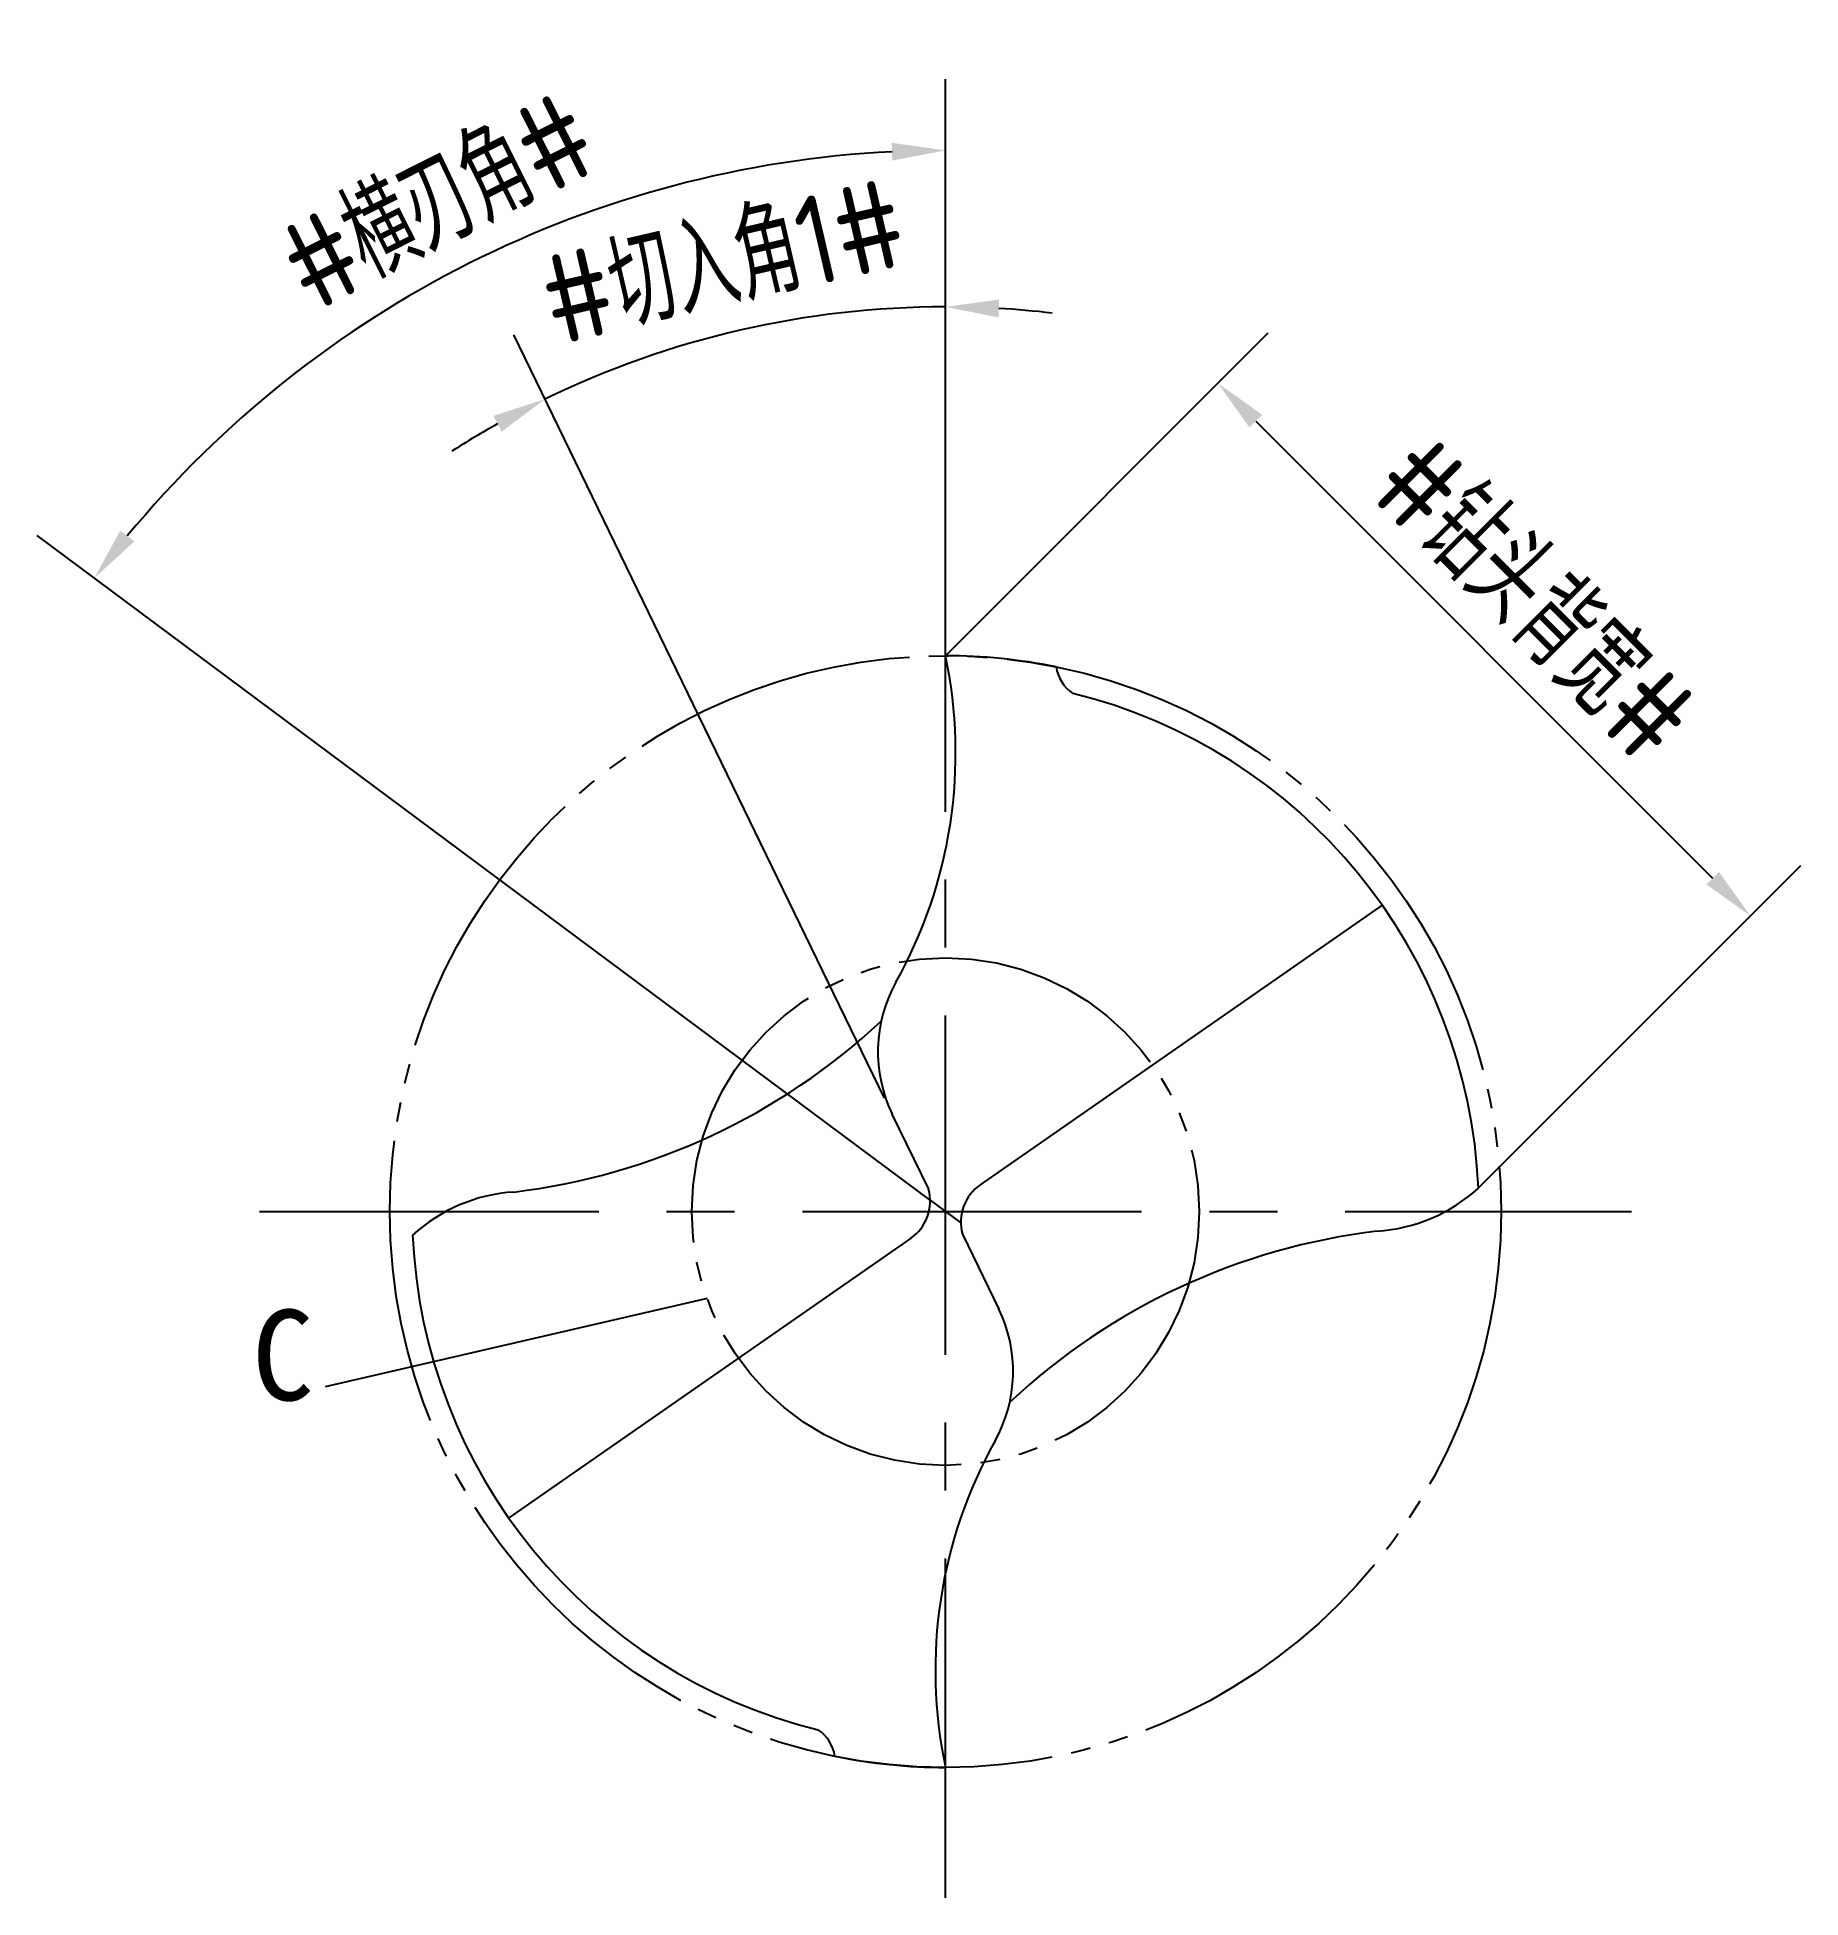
# Model space of a CAD drawing. Header units: millimetres. Extents: x 79.2 to 128.7, y 3713 to 3765.2.
import ezdxf

# ---------------------------------------------------------------- set-up
doc = ezdxf.new("R2010")
doc.units = ezdxf.units.MM
for name, pattern in [('ACAD_ISO04W100', [30, 24, -3, 0, -3]), ('CENTER', [50.8, 31.75, -6.35, 6.35, -6.35]), ('JIS_09_08', [10.75, 8, -0.55, 0.55, -0.55, 0.55, -0.55])]:
    doc.linetypes.add(name, pattern=pattern)
for name, color, linetype in [('中心线', 2, 'ACAD_ISO04W100'), ('保护层', 7, 'Continuous'), ('标注', 7, 'Continuous'), ('注释', 3, 'Continuous'), ('虚线轮廓', 1, 'Continuous'), ('轮廓', 4, 'Continuous')]:
    doc.layers.add(name, color=color, linetype=linetype)
doc.styles.add('CFST0', font='gbenor.shx', dxfattribs={"bigfont": 'gbcbig.shx'})
doc.styles.get("Standard").update_dxf_attribs({"font": ''})
doc.styles.get('Standard').set_extended_font_data('Microsoft YaHei')
doc.dimstyles.new('TYToolDesignC1-1', dxfattribs={"dimtxt": 2.5, "dimasz": 1.5, "dimexe": 2, "dimexo": 0, "dimtad": 1, "dimtoh": 1, "dimdec": 3, "dimdsep": 46, "dimtxsty": 'CFST0', "dimcen": 2.502, "dimclrd": 3, "dimclre": 3, "dimclrt": 3, "dimazin": 2, "dimtfac": 1, "dimtdec": 3, "dimtmove": 0, "dimatfit": 3, "dimfxl": 1, "dimarcsym": 0})

# ---------------------------------------------------------------- blocks, each defined once
blk = doc.blocks.new('*U1')
blk.add_line((0.713, -2.903), (-0.311, -0.796))
at = {"layer": '保护层'}
blk.add_arc((3.287, 0.952), 4, 150.8056, 205.9153, dxfattribs=at)
blk = doc.blocks.new('*U0')
at = {"layer": '轮廓'}
blk.add_blockref('*U1', (103.536, 162.804), dxfattribs=at)
at = {"layer": '轮廓', "rotation": 180}
blk.add_blockref('*U1', (105.908, 155.739), dxfattribs=at)
blk = doc.blocks.new('*D5')
at = {"layer": 'Defpoints', "color": 0, "transparency": 16777216}
for p in [(100.859, 3757.349), (104.724, 3747.849), (103.014, 3735.429), (104.724, 3731.909), (104.724, 3731.909)]:
    blk.add_point(p, dxfattribs=at)
at = {"layer": '标注', "color": 3, "lineweight": -2, "transparency": 16777216}
for p, q in [((104.724, 3747.849), (104.724, 3759.641)), ((103.014, 3735.429), (92.606, 3756.853))]:
    blk.add_line(p, q, dxfattribs=at)
for start, end in [(90, 115.9103), (83.3192, 86.6596), (119.2507, 122.5911)]:
    blk.add_arc((104.724, 3731.909), 25.732, start, end, dxfattribs=at)
at = {"layer": '标注', "color": 3, "transparency": 16777216}
for points in [[(106.216, 3757.347), (106.23, 3757.847), (104.724, 3757.641)], [(92.034, 3754.581), (92.266, 3754.138), (93.48, 3755.054)]]:
    blk.add_solid(points, dxfattribs=at)
at = {"layer": '标注', "color": 3, "transparency": 16777216, "insert": (98.479, 3758.9), "char_height": 2.5, "attachment_point": 5, "rotation": 13.0263, "style": 'CFST0'}
blk.add_mtext('#切入角1#', dxfattribs=at)
blk = doc.blocks.new('*D4')
at = {"layer": 'Defpoints', "color": 0, "transparency": 16777216}
for p in [(95.628, 3760.61), (104.724, 3747.849), (104.294, 3732.569), (104.724, 3732.249), (104.724, 3732.249)]:
    blk.add_point(p, dxfattribs=at)
at = {"layer": '标注', "color": 3, "lineweight": -2, "transparency": 16777216}
for p, q in [((104.724, 3747.849), (104.724, 3764.033)), ((104.294, 3732.569), (79.225, 3751.224))]:
    blk.add_line(p, q, dxfattribs=at)
blk.add_arc((104.724, 3732.249), 29.785, 92.8858, 140.4581, dxfattribs=at)
at = {"layer": '标注', "color": 3, "transparency": 16777216}
for points in [[(103.218, 3762.245), (103.23, 3761.746), (104.724, 3762.033)], [(81.952, 3751.057), (81.558, 3751.365), (80.829, 3750.03)]]:
    blk.add_solid(points, dxfattribs=at)
at = {"layer": '标注', "color": 3, "transparency": 16777216, "insert": (90.47, 3760.595), "char_height": 2.5, "attachment_point": 5, "rotation": 26.6941, "style": 'CFST0'}
blk.add_mtext('#横刃角#', dxfattribs=at)
blk = doc.blocks.new('*D3')
at = {"layer": 'Defpoints', "color": 0, "transparency": 16777216}
for p in [(104.724, 3747.849), (127.324, 3740.549), (119.684, 3732.909)]:
    blk.add_point(p, dxfattribs=at)
at = {"layer": '标注', "color": 3, "lineweight": -2, "transparency": 16777216}
for p, q in [((104.724, 3747.849), (113.788, 3756.913)), ((113.434, 3754.438), (126.263, 3741.609)), ((119.684, 3732.909), (128.738, 3741.963))]:
    blk.add_line(p, q, dxfattribs=at)
at = {"layer": '标注', "color": 3, "transparency": 16777216}
for points in [[(113.611, 3754.615), (113.257, 3754.261), (112.374, 3755.499)], [(126.44, 3741.786), (126.086, 3741.433), (127.324, 3740.549)]]:
    blk.add_solid(points, dxfattribs=at)
at = {"layer": '标注', "color": 3, "transparency": 16777216, "insert": (121.243, 3749.418), "char_height": 2.5, "attachment_point": 5, "rotation": 315, "style": 'CFST0'}
blk.add_mtext('#钻头背宽#', dxfattribs=at)

msp = doc.modelspace()

# ---------------------------------------------------------------- linework, layer by layer
at = {"layer": '中心线', "linetype": 'CENTER', "ltscale": 0.3}
for p, q in [((104.7258, 3712.9918), (104.7258, 3751.5093)), ((85.467, 3732.2505), (123.9845, 3732.2505))]:
    msp.add_line(p, q, dxfattribs=at)
at = {"layer": '注释'}
msp.add_line((98.0337, 3729.8079), (87.3083, 3727.3293), dxfattribs=at)
at = {"layer": '虚线轮廓', "color": 7, "linetype": 'JIS_09_08'}
for radius in [15.6, 7.1239]:
    msp.add_circle((104.7258, 3732.2505), radius, dxfattribs=at)
at = {"layer": '轮廓'}
for p, q in [((105.7049, 3733.0035), (116.9897, 3740.8457)), ((104.2961, 3732.5696), (105.1555, 3731.9315)), ((103.7467, 3731.4975), (92.4619, 3723.6554))]:
    msp.add_line(p, q, dxfattribs=at)
for centre, radius, start, end in [((91.8163, 3745.1219), 13.1947, 330.8056, 11.93487), ((104.7258, 3732.2505), 15.6, 78.52166, 90), ((108.9312, 3747.7117), 1.1146, 188.9384, 235.41088), ((104.7258, 3732.2505), 14.976, 2.52799, 76.19846), ((90.4226, 3750.9814), 18.3122, 276.85238, 313.04028), ((92.9159, 3728.1301), 4.68, 93.77839, 132.32981), ((103.0162, 3732.5487), 1.28, 304.79663, 15), ((106.4353, 3731.9524), 1.28, 124.79663, 195), ((116.5357, 3736.3709), 4.68, 273.77839, 312.32981), ((104.7258, 3732.2505), 14.976, 182.52799, 256.19846), ((119.029, 3713.5197), 18.3122, 96.85238, 133.04028), ((117.6352, 3719.3792), 13.1947, 150.8056, 191.93487), ((100.5204, 3716.7894), 1.1146, 8.9384, 55.41088), ((104.7258, 3732.2505), 15.6, 258.52166, 270)]:
    msp.add_arc(centre, radius, start, end, dxfattribs=at)

# ---------------------------------------------------------------- block references
msp.add_blockref('*U0', (0.0039, 3572.9787), dxfattribs=at)

# ---------------------------------------------------------------- texts
at = {"layer": '注释', "insert": (85.2574, 3729.4937), "char_height": 2.53935, "width": 21.860635, "attachment_point": 1}
msp.add_mtext('{\\f宋体|b0|i0|c134|p2;C}', dxfattribs=at)

# ---------------------------------------------------------------- dimensions: what is measured, and where the dimension line sits
at = {"layer": '标注'}
for base, line1, line2, text, picture, middle in [((95.6279, 3760.6104), ((104.7236, 3732.2487), (104.7236, 3747.8487)), ((104.7236, 3732.2487), (104.2936, 3732.5687)), '#横刃角#', '*D4', (91.3436, 3758.8587)), ((100.8594, 3757.3491), ((104.7236, 3731.9087), (104.7236, 3747.8487)), ((104.7236, 3731.9087), (103.0136, 3735.4287)), '#切入角1#', '*D5', (98.9236, 3756.9787))]:
    dim = msp.add_angular_dim_2l(base=base, line1=line1, line2=line2, text=text, dimstyle='TYToolDesignC1-1', dxfattribs=at)
    dim.commit()
    dim.dimension.update_dxf_attribs({"geometry": picture, "text_midpoint": middle, "dimtype": 162})
dim = msp.add_linear_dim(base=(127.3236, 3740.5487), p1=(104.7236, 3747.8487), p2=(119.6836, 3732.9087), angle=315, text='#钻头背宽#', dimstyle='TYToolDesignC1-1', dxfattribs=at)
dim.commit()
dim.dimension.update_dxf_attribs({"geometry": '*D3', "text_midpoint": (121.2427, 3749.4178)})

doc.saveas('drawing.dxf')
